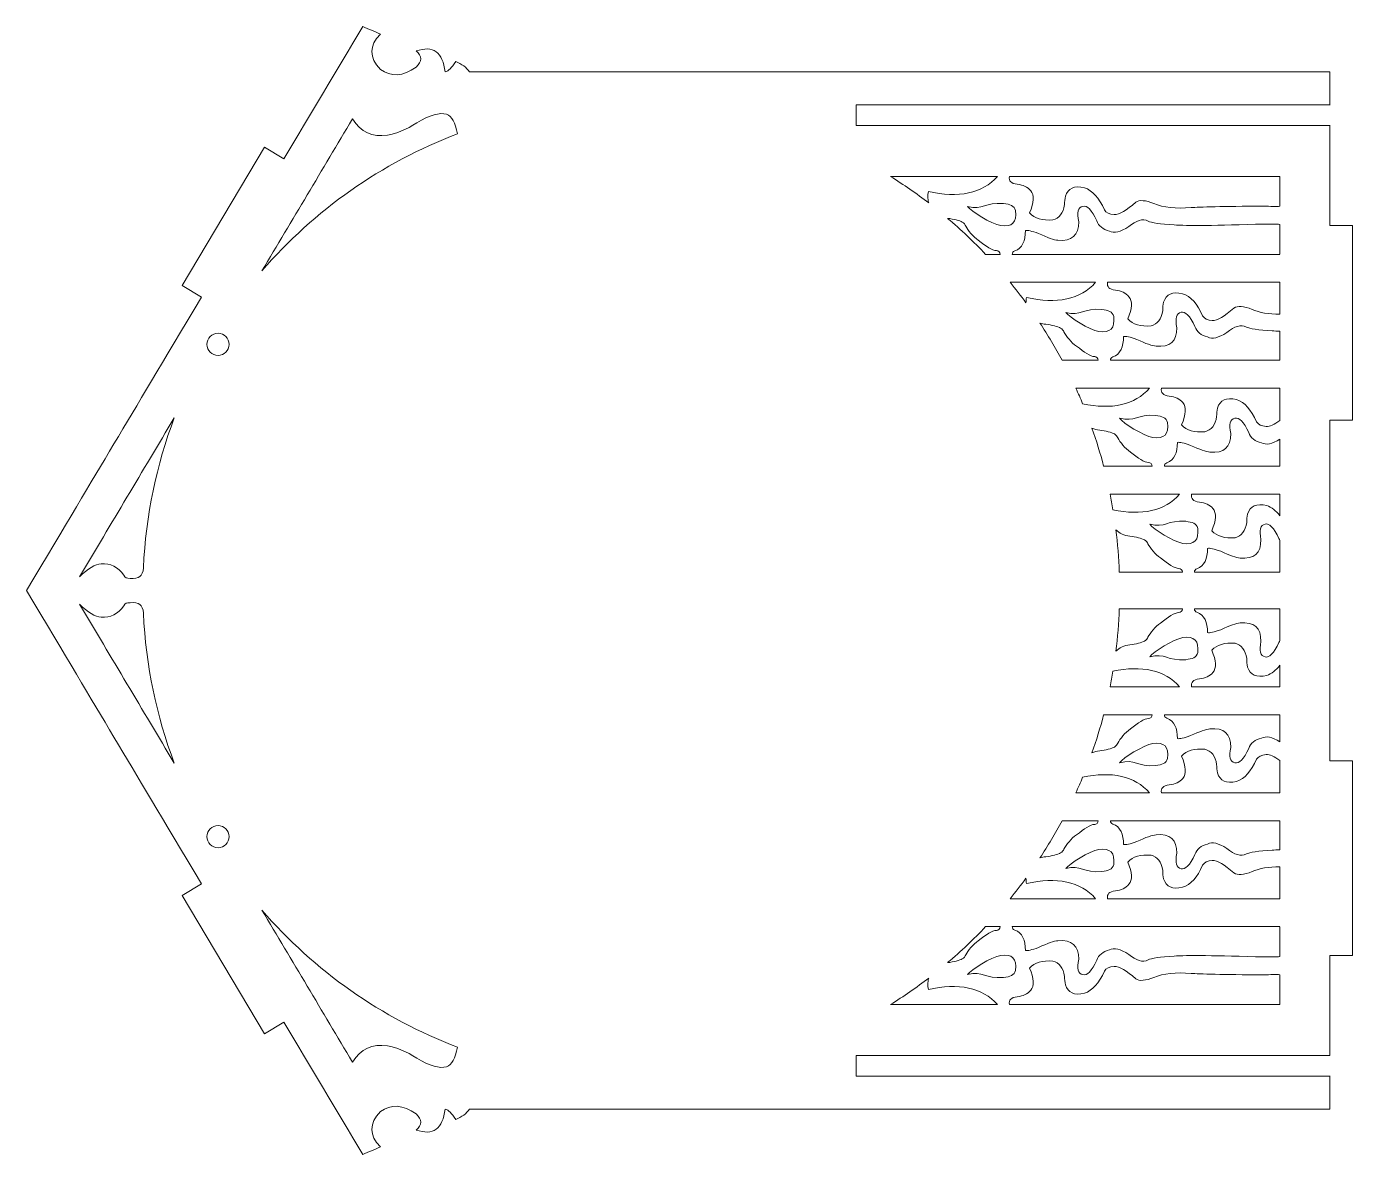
# Model space of a CAD drawing. Header units: inches. Extents: x -28.6 to 20.8, y -14.2 to 28.3.
# Drawn here: x -3.71 to 3.75, y -13.97 to -7.62 of the extents above; entities that cross this region are included whole.
import ezdxf

# ---------------------------------------------------------------- set-up
doc = ezdxf.new("R2010")
doc.units = ezdxf.units.IN
doc.header["$MEASUREMENT"] = 0
doc.layers.add('Layer 1', color=7, linetype='Continuous')

msp = doc.modelspace()

# ---------------------------------------------------------------- linework, layer by layer
at = {"layer": 'Layer 1', "color": 1, "lineweight": 9}
for points in [[(-1.8187, -7.619), (-1.9667, -7.8671), (-2.1147, -8.1152), (-2.2627, -8.3633)], [(-1.218, -7.8747), (0.3971, -7.8747), (2.0122, -7.8747), (3.6273, -7.8747)], [(3.6273, -8.0611), (3.6273, -7.9995), (3.6273, -7.9364), (3.6273, -7.8747)], [(-1.2853, -8.2225), (-1.298, -8.1604), (-1.3184, -8.1238), (-1.3465, -8.1125)], [(-1.877, -8.1394), (-2.0469, -8.4244), (-2.2169, -8.7093), (-2.3869, -8.9942)], [(3.6273, -8.7381), (3.6273, -8.551), (3.6273, -8.3623), (3.6273, -8.1751)], [(-2.3868, -8.9942), (-2.0917, -8.6534), (-1.7142, -8.3859), (-1.2854, -8.2225)], [(1.1527, -8.4625), (1.1527, -8.4625), (1.7552, -8.4625), (1.7552, -8.4625)], [(1.1528, -8.4626), (1.2269, -8.5091), (1.2987, -8.5591), (1.3678, -8.6122)], [(1.7552, -8.4625), (1.6712, -8.5593), (1.5342, -8.586), (1.3659, -8.5472)], [(1.8222, -8.4625), (1.8222, -8.4625), (3.345, -8.4625), (3.345, -8.4625)], [(3.3455, -8.6309), (3.3455, -8.575), (3.3455, -8.5184), (3.3455, -8.4625)], [(1.3677, -8.6118), (1.3624, -8.5923), (1.3615, -8.5705), (1.3659, -8.5472)], [(1.4746, -8.6987), (1.5495, -8.7625), (1.6209, -8.8301), (1.6885, -8.9014)], [(3.3455, -8.9009), (3.3455, -8.8443), (3.3455, -8.7904), (3.3455, -8.7328)], [(3.7543, -8.7381), (3.7146, -8.7381), (3.667, -8.7381), (3.6273, -8.7381)], [(3.7543, -9.835), (3.7543, -9.4694), (3.7543, -9.1038), (3.7543, -8.7381)], [(1.7704, -8.9014), (1.7704, -8.9014), (1.6884, -8.9014), (1.6884, -8.9014)], [(3.3455, -8.9014), (3.3455, -8.9014), (1.8388, -8.9014), (1.8388, -8.9014)], [(1.8268, -9.0587), (1.8574, -9.0964), (1.8871, -9.1349), (1.9158, -9.1742)], [(1.8268, -9.0587), (1.8268, -9.0587), (2.3079, -9.0587), (2.3079, -9.0587)], [(2.3079, -9.0587), (2.2239, -9.1555), (2.0869, -9.1823), (1.9187, -9.1435)], [(2.3749, -9.0587), (2.3749, -9.0587), (3.3455, -9.0587), (3.3455, -9.0587)], [(3.3455, -9.2373), (3.3455, -9.1775), (3.3455, -9.1185), (3.3455, -9.0587)], [(-2.7272, -9.1419), (-3.178, -9.8977), (-3.2615, -10.0376), (-3.7124, -10.7934)], [(1.9158, -9.1744), (1.9157, -9.1645), (1.9166, -9.1541), (1.9187, -9.1435)], [(1.9943, -9.2877), (2.0389, -9.3556), (2.0805, -9.4257), (2.119, -9.4976)], [(3.3455, -9.3339), (3.3282, -9.3333), (3.3139, -9.3326), (3.3026, -9.3317)], [(3.3455, -9.4977), (3.3455, -9.4431), (3.3455, -9.3885), (3.3455, -9.3339)], [(2.3231, -9.4976), (2.3231, -9.4976), (2.119, -9.4976), (2.119, -9.4976)], [(3.3455, -9.4977), (3.3455, -9.4977), (2.3915, -9.4976), (2.3915, -9.4976)], [(2.1969, -9.655), (2.21, -9.6838), (2.2228, -9.7132), (2.2349, -9.7426)], [(2.1969, -9.655), (2.1969, -9.655), (2.6114, -9.655), (2.6114, -9.655)], [(2.6114, -9.655), (2.5295, -9.7493), (2.3973, -9.7771), (2.2348, -9.7426)], [(2.6784, -9.655), (2.6784, -9.655), (3.3455, -9.655), (3.3455, -9.655)], [(3.3455, -9.8364), (3.3455, -9.7758), (3.3455, -9.7154), (3.3455, -9.655)], [(-2.8801, -9.8211), (-3.0608, -10.124), (-3.2333, -10.4132), (-3.414, -10.7161)], [(-3.0542, -10.6653), (-3.0406, -10.3694), (-2.9803, -10.0858), (-2.8803, -9.8215)], [(2.2875, -9.8799), (2.3122, -9.9499), (2.3341, -10.0213), (2.3531, -10.0939)], [(3.3455, -10.0939), (3.3455, -10.0428), (3.3455, -9.9918), (3.3455, -9.9407)], [(2.6266, -10.0939), (2.6266, -10.0939), (2.3531, -10.0939), (2.3531, -10.0939)], [(3.3455, -10.0939), (3.3455, -10.0939), (2.695, -10.0939), (2.695, -10.0939)], [(2.3895, -10.2513), (2.3953, -10.2803), (2.4006, -10.3095), (2.4055, -10.3389)], [(2.3895, -10.2513), (2.3895, -10.2513), (2.781, -10.2513), (2.781, -10.2513)], [(2.7811, -10.2513), (2.6994, -10.3454), (2.5675, -10.3733), (2.4056, -10.339)], [(2.8482, -10.2513), (2.8482, -10.2513), (3.3455, -10.2513), (3.3455, -10.2513)], [(3.3455, -10.3728), (3.3455, -10.3328), (3.3455, -10.2912), (3.3455, -10.2513)], [(2.4218, -10.4513), (2.4316, -10.5297), (2.438, -10.6098), (2.441, -10.6901)], [(3.3455, -10.6901), (3.3455, -10.6315), (3.3455, -10.5715), (3.3455, -10.5128)], [(2.7963, -10.6901), (2.7963, -10.6901), (2.441, -10.6901), (2.441, -10.6901)], [(3.3455, -10.6901), (3.3455, -10.6901), (2.8647, -10.6901), (2.8647, -10.6901)], [(-2.7272, -12.4448), (-3.178, -11.6891), (-3.2615, -11.5492), (-3.7124, -10.7934)], [(-2.8801, -11.7656), (-3.0608, -11.4627), (-3.2333, -11.1736), (-3.414, -10.8706)], [(2.4218, -11.1355), (2.4316, -11.057), (2.438, -10.9769), (2.441, -10.8966)], [(2.7963, -10.8966), (2.7963, -10.8966), (2.441, -10.8966), (2.441, -10.8966)], [(3.3455, -10.8966), (3.3455, -10.8966), (2.8647, -10.8966), (2.8647, -10.8966)], [(3.3455, -10.8966), (3.3455, -10.9553), (3.3455, -11.0152), (3.3455, -11.0739)], [(-3.0542, -10.9214), (-3.0406, -11.2173), (-2.9803, -11.5009), (-2.8803, -11.7652)], [(2.3895, -11.3355), (2.3953, -11.3064), (2.4006, -11.2772), (2.4055, -11.2479)], [(2.7811, -11.3355), (2.6994, -11.2414), (2.5675, -11.2135), (2.4056, -11.2477)], [(3.3455, -11.214), (3.3455, -11.2539), (3.3455, -11.2955), (3.3455, -11.3355)], [(2.3895, -11.3355), (2.3895, -11.3355), (2.781, -11.3355), (2.781, -11.3355)], [(2.8482, -11.3355), (2.8482, -11.3355), (3.3455, -11.3355), (3.3455, -11.3355)], [(2.2875, -11.7069), (2.3122, -11.6368), (2.3341, -11.5654), (2.3531, -11.4929)], [(2.6266, -11.4929), (2.6266, -11.4929), (2.3531, -11.4929), (2.3531, -11.4929)], [(3.3455, -11.4929), (3.3455, -11.4929), (2.695, -11.4929), (2.695, -11.4929)], [(3.3455, -11.4929), (3.3455, -11.5439), (3.3455, -11.5949), (3.3455, -11.646)], [(3.3455, -11.7503), (3.3455, -11.811), (3.3455, -11.8713), (3.3455, -11.9317)], [(3.7543, -11.7518), (3.7543, -12.1174), (3.7543, -12.483), (3.7543, -12.8486)], [(2.1969, -11.9317), (2.21, -11.9029), (2.2228, -11.8735), (2.2349, -11.8442)], [(2.6114, -11.9317), (2.5295, -11.8374), (2.3973, -11.8096), (2.2348, -11.8442)], [(2.1969, -11.9317), (2.1969, -11.9317), (2.6114, -11.9317), (2.6114, -11.9317)], [(2.6784, -11.9317), (2.6784, -11.9317), (3.3455, -11.9317), (3.3455, -11.9317)], [(1.9943, -12.299), (2.0389, -12.2311), (2.0805, -12.161), (2.119, -12.0891)], [(2.3231, -12.0891), (2.3231, -12.0891), (2.119, -12.0891), (2.119, -12.0891)], [(3.3455, -12.0891), (3.3455, -12.0891), (2.3915, -12.0891), (2.3915, -12.0891)], [(3.3455, -12.0891), (3.3455, -12.1436), (3.3455, -12.1982), (3.3455, -12.2529)], [(3.3455, -12.2529), (3.3282, -12.2534), (3.3139, -12.2541), (3.3026, -12.2551)], [(3.3455, -12.3494), (3.3455, -12.4093), (3.3455, -12.4682), (3.3455, -12.528)], [(1.8268, -12.528), (1.8574, -12.4903), (1.8871, -12.4518), (1.9158, -12.4125)], [(1.9158, -12.4123), (1.9157, -12.4223), (1.9166, -12.4326), (1.9187, -12.4432)], [(2.3079, -12.528), (2.2239, -12.4312), (2.0869, -12.4045), (1.9187, -12.4432)], [(1.8268, -12.528), (1.8268, -12.528), (2.3079, -12.528), (2.3079, -12.528)], [(2.3749, -12.528), (2.3749, -12.528), (3.3455, -12.528), (3.3455, -12.528)], [(-1.877, -13.4473), (-2.0469, -13.1624), (-2.2169, -12.8774), (-2.3869, -12.5925)], [(-2.3868, -12.5925), (-2.0917, -12.9333), (-1.7142, -13.2009), (-1.2854, -13.3642)], [(1.4746, -12.888), (1.5495, -12.8243), (1.6209, -12.7566), (1.6885, -12.6853)], [(1.7704, -12.6854), (1.7704, -12.6854), (1.6884, -12.6854), (1.6884, -12.6854)], [(3.3455, -12.6853), (3.3455, -12.6853), (1.8388, -12.6854), (1.8388, -12.6854)], [(3.3455, -12.6859), (3.3455, -12.7425), (3.3455, -12.7963), (3.3455, -12.854)], [(3.6273, -12.8486), (3.6273, -13.0358), (3.6273, -13.2244), (3.6273, -13.4116)], [(3.7543, -12.8486), (3.7146, -12.8486), (3.667, -12.8486), (3.6273, -12.8486)], [(1.1528, -13.1242), (1.2269, -13.0776), (1.2987, -13.0277), (1.3678, -12.9745)], [(1.3677, -12.9749), (1.3624, -12.9944), (1.3615, -13.0163), (1.3659, -13.0395)], [(3.3455, -12.9558), (3.3455, -13.0118), (3.3455, -13.0684), (3.3455, -13.1243)], [(1.7552, -13.1242), (1.6712, -13.0275), (1.5342, -13.0007), (1.3659, -13.0395)], [(1.1527, -13.1242), (1.1527, -13.1242), (1.7552, -13.1242), (1.7552, -13.1242)], [(1.8222, -13.1242), (1.8222, -13.1242), (3.345, -13.1242), (3.345, -13.1242)], [(-1.8187, -13.9678), (-1.9667, -13.7197), (-2.1147, -13.4715), (-2.2627, -13.2235)], [(-1.2853, -13.3642), (-1.298, -13.4263), (-1.3184, -13.463), (-1.3465, -13.4742)], [(3.6273, -13.5256), (3.6273, -13.5872), (3.6273, -13.6504), (3.6273, -13.712)], [(-1.218, -13.712), (0.3971, -13.712), (2.0122, -13.712), (3.6273, -13.712)]]:
    msp.add_open_spline(points, degree=3, dxfattribs=at)
for points, knots in [([(-1.5186, -7.7564), (-1.4834, -7.7853), (-1.4834, -7.8156), (-1.5186, -7.8473), (-1.5186, -7.8473), (-1.5931, -7.9001), (-1.6602, -7.9043), (-1.7198, -7.8599), (-1.7198, -7.8599), (-1.7841, -7.793), (-1.784, -7.7268), (-1.7195, -7.6613), (-1.7195, -7.6613), (-1.7526, -7.6472), (-1.7857, -7.6331), (-1.8187, -7.619)], [0, 0, 0, 0, 0.25, 0.25, 0.25, 0.25, 0.5, 0.5, 0.5, 0.5, 0.75, 0.75, 0.75, 0.75, 1, 1, 1, 1]), ([(-1.218, -7.8747), (-1.2354, -7.8491), (-1.2613, -7.8297), (-1.2956, -7.8167), (-1.2956, -7.8167), (-1.3166, -7.8504), (-1.3363, -7.8698), (-1.3547, -7.8747), (-1.3547, -7.8747), (-1.3686, -7.7629), (-1.4232, -7.7235), (-1.5186, -7.7564)], [0, 0, 0, 0, 0.333333, 0.333333, 0.333333, 0.333333, 0.666667, 0.666667, 0.666667, 0.666667, 1, 1, 1, 1]), ([(3.6273, -8.1766), (3.6273, -8.1766), (0.9593, -8.1766), (0.9593, -8.1766), (0.9593, -8.1766), (0.9593, -8.1766), (0.9593, -8.0596), (0.9593, -8.0596), (0.9593, -8.0596), (0.9593, -8.0596), (3.6273, -8.0596), (3.6273, -8.0596)], [0, 0, 0, 0, 0.333333, 0.333333, 0.333333, 0.333333, 0.666667, 0.666667, 0.666667, 0.666667, 1, 1, 1, 1]), ([(-1.877, -8.1394), (-1.8305, -8.2126), (-1.765, -8.2428), (-1.6805, -8.2301), (-1.6805, -8.2301), (-1.6286, -8.2221), (-1.5732, -8.199), (-1.5142, -8.1606), (-1.5142, -8.1606), (-1.4415, -8.1177), (-1.3856, -8.1016), (-1.3465, -8.1125)], [0, 0, 0, 0, 0.333333, 0.333333, 0.333333, 0.333333, 0.666667, 0.666667, 0.666667, 0.666667, 1, 1, 1, 1]), ([(-2.2627, -8.3633), (-2.2627, -8.3633), (-2.3718, -8.2982), (-2.3718, -8.2982), (-2.3718, -8.2982), (-2.3718, -8.2982), (-2.8365, -9.0771), (-2.8365, -9.0771), (-2.8365, -9.0771), (-2.8365, -9.0771), (-2.7274, -9.1422), (-2.7274, -9.1422)], [0, 0, 0, 0, 0.333333, 0.333333, 0.333333, 0.333333, 0.666667, 0.666667, 0.666667, 0.666667, 1, 1, 1, 1]), ([(3.3455, -8.6309), (3.3275, -8.6324), (3.2956, -8.6319), (3.2499, -8.6294), (3.2499, -8.6294), (3.0255, -8.6317), (2.8906, -8.6346), (2.8452, -8.6382), (2.8452, -8.6382), (2.7593, -8.646), (2.6896, -8.6382), (2.6361, -8.6148), (2.6361, -8.6148), (2.5885, -8.5967), (2.5544, -8.5941), (2.534, -8.6071), (2.534, -8.6071), (2.4812, -8.6549), (2.4406, -8.6784), (2.4124, -8.6776), (2.4124, -8.6776), (2.3855, -8.6755), (2.3671, -8.6665), (2.357, -8.6508), (2.357, -8.6508), (2.3282, -8.5834), (2.2909, -8.5419), (2.2452, -8.5264), (2.2452, -8.5264), (2.1875, -8.5131), (2.1518, -8.5289), (2.1382, -8.574), (2.1382, -8.574), (2.1346, -8.5892), (2.133, -8.6051), (2.1333, -8.6216), (2.1333, -8.6216), (2.1255, -8.6696), (2.1035, -8.6981), (2.0672, -8.7072), (2.0672, -8.7072), (2.0085, -8.7124), (1.9647, -8.6994), (1.9359, -8.6683), (1.9359, -8.6683), (1.9615, -8.6092), (1.9638, -8.5676), (1.9428, -8.5434), (1.9428, -8.5434), (1.925, -8.5225), (1.8995, -8.5104), (1.8663, -8.507), (1.8663, -8.507), (1.8307, -8.502), (1.819, -8.4886), (1.8222, -8.4625)], [0, 0, 0, 0, 0.071429, 0.071429, 0.071429, 0.071429, 0.142857, 0.142857, 0.142857, 0.142857, 0.214286, 0.214286, 0.214286, 0.214286, 0.285714, 0.285714, 0.285714, 0.285714, 0.357143, 0.357143, 0.357143, 0.357143, 0.428571, 0.428571, 0.428571, 0.428571, 0.5, 0.5, 0.5, 0.5, 0.571429, 0.571429, 0.571429, 0.571429, 0.642857, 0.642857, 0.642857, 0.642857, 0.714286, 0.714286, 0.714286, 0.714286, 0.785714, 0.785714, 0.785714, 0.785714, 0.857143, 0.857143, 0.857143, 0.857143, 0.928571, 0.928571, 0.928571, 0.928571, 1, 1, 1, 1]), ([(1.8571, -8.6551), (1.8493, -8.6264), (1.8271, -8.6203), (1.7895, -8.6151), (1.7895, -8.6151), (1.6847, -8.6066), (1.6739, -8.6543), (1.5868, -8.6316), (1.5868, -8.6316), (1.6071, -8.6588), (1.7195, -8.7303), (1.7735, -8.7393), (1.7735, -8.7393), (1.8377, -8.7493), (1.8655, -8.7212), (1.8571, -8.6551)], [0, 0, 0, 0, 0.25, 0.25, 0.25, 0.25, 0.5, 0.5, 0.5, 0.5, 0.75, 0.75, 0.75, 0.75, 1, 1, 1, 1]), ([(2.7499, -8.7354), (2.6709, -8.7311), (2.6222, -8.7239), (2.604, -8.714), (2.604, -8.714), (2.573, -8.6985), (2.5369, -8.7097), (2.4941, -8.7451), (2.4941, -8.7451), (2.4474, -8.7751), (2.412, -8.7841), (2.3853, -8.77), (2.3853, -8.77), (2.3492, -8.7616), (2.325, -8.7418), (2.3142, -8.7121), (2.3142, -8.7121), (2.2857, -8.6508), (2.2597, -8.6239), (2.2364, -8.6314), (2.2364, -8.6314), (2.2092, -8.6362), (2.2014, -8.6651), (2.2131, -8.7179), (2.2131, -8.7179), (2.2134, -8.7947), (2.1742, -8.8294), (2.0954, -8.822), (2.0954, -8.822), (2.0746, -8.8204), (2.0383, -8.8077), (1.9864, -8.784), (1.9864, -8.784), (1.9488, -8.7701), (1.9242, -8.7646), (1.9125, -8.7675), (1.9125, -8.7675), (1.9122, -8.8249), (1.8956, -8.8677), (1.8525, -8.8823), (1.8525, -8.8823), (1.843, -8.8856), (1.8386, -8.8918), (1.8388, -8.9014)], [0, 0, 0, 0, 0.090909, 0.090909, 0.090909, 0.090909, 0.181818, 0.181818, 0.181818, 0.181818, 0.272727, 0.272727, 0.272727, 0.272727, 0.363636, 0.363636, 0.363636, 0.363636, 0.454545, 0.454545, 0.454545, 0.454545, 0.545455, 0.545455, 0.545455, 0.545455, 0.636364, 0.636364, 0.636364, 0.636364, 0.727273, 0.727273, 0.727273, 0.727273, 0.818182, 0.818182, 0.818182, 0.818182, 0.909091, 0.909091, 0.909091, 0.909091, 1, 1, 1, 1]), ([(1.7704, -8.9014), (1.7702, -8.8888), (1.7599, -8.8814), (1.75, -8.8804), (1.75, -8.8804), (1.7253, -8.8801), (1.6921, -8.8565), (1.6473, -8.8213), (1.6473, -8.8213), (1.6179, -8.8025), (1.5887, -8.7654), (1.5766, -8.7419), (1.5766, -8.7419), (1.5727, -8.7345), (1.5683, -8.7259), (1.5573, -8.7198), (1.5573, -8.7198), (1.5427, -8.7117), (1.5074, -8.7021), (1.4748, -8.6988)], [0, 0, 0, 0, 0.2, 0.2, 0.2, 0.2, 0.4, 0.4, 0.4, 0.4, 0.6, 0.6, 0.6, 0.6, 0.8, 0.8, 0.8, 0.8, 1, 1, 1, 1]), ([(3.3455, -8.7328), (3.3287, -8.7313), (3.2997, -8.7306), (3.2582, -8.7308), (3.2582, -8.7308), (2.986, -8.7393), (2.8165, -8.7409), (2.7499, -8.7354)], [0, 0, 0, 0, 0.5, 0.5, 0.5, 0.5, 1, 1, 1, 1]), ([(3.3455, -9.2373), (3.2832, -9.2382), (3.231, -9.2295), (3.1889, -9.2111), (3.1889, -9.2111), (3.1412, -9.1929), (3.1072, -9.1904), (3.0867, -9.2033), (3.0867, -9.2033), (3.0339, -9.2511), (2.9934, -9.2746), (2.9651, -9.2738), (2.9651, -9.2738), (2.9382, -9.2717), (2.9198, -9.2628), (2.9097, -9.2471), (2.9097, -9.2471), (2.8809, -9.1797), (2.8436, -9.1382), (2.7979, -9.1226), (2.7979, -9.1226), (2.7402, -9.1093), (2.7045, -9.1252), (2.6909, -9.1703), (2.6909, -9.1703), (2.6873, -9.1855), (2.6857, -9.2014), (2.686, -9.2179), (2.686, -9.2179), (2.6782, -9.2659), (2.6562, -9.2944), (2.6199, -9.3035), (2.6199, -9.3035), (2.5612, -9.3087), (2.5174, -9.2957), (2.4886, -9.2646), (2.4886, -9.2646), (2.5142, -9.2055), (2.5165, -9.1638), (2.4955, -9.1396), (2.4955, -9.1396), (2.4777, -9.1188), (2.4522, -9.1067), (2.419, -9.1033), (2.419, -9.1033), (2.3835, -9.0983), (2.3717, -9.0849), (2.3749, -9.0587)], [0, 0, 0, 0, 0.083333, 0.083333, 0.083333, 0.083333, 0.166667, 0.166667, 0.166667, 0.166667, 0.25, 0.25, 0.25, 0.25, 0.333333, 0.333333, 0.333333, 0.333333, 0.416667, 0.416667, 0.416667, 0.416667, 0.5, 0.5, 0.5, 0.5, 0.583333, 0.583333, 0.583333, 0.583333, 0.666667, 0.666667, 0.666667, 0.666667, 0.75, 0.75, 0.75, 0.75, 0.833333, 0.833333, 0.833333, 0.833333, 0.916667, 0.916667, 0.916667, 0.916667, 1, 1, 1, 1]), ([(2.4098, -9.2513), (2.402, -9.2226), (2.3798, -9.2166), (2.3422, -9.2114), (2.3422, -9.2114), (2.2375, -9.2029), (2.2266, -9.2505), (2.1395, -9.2279), (2.1395, -9.2279), (2.1598, -9.255), (2.2722, -9.3266), (2.3262, -9.3356), (2.3262, -9.3356), (2.3904, -9.3455), (2.4182, -9.3174), (2.4098, -9.2513)], [0, 0, 0, 0, 0.25, 0.25, 0.25, 0.25, 0.5, 0.5, 0.5, 0.5, 0.75, 0.75, 0.75, 0.75, 1, 1, 1, 1]), ([(3.3026, -9.3317), (3.2236, -9.3273), (3.1749, -9.3201), (3.1568, -9.3103), (3.1568, -9.3103), (3.1258, -9.2948), (3.0897, -9.306), (3.0469, -9.3414), (3.0469, -9.3414), (3.0001, -9.3714), (2.9647, -9.3804), (2.938, -9.3662), (2.938, -9.3662), (2.902, -9.3578), (2.8777, -9.3381), (2.8669, -9.3083), (2.8669, -9.3083), (2.8384, -9.2471), (2.8125, -9.2202), (2.7891, -9.2276), (2.7891, -9.2276), (2.7619, -9.2325), (2.7541, -9.2613), (2.7658, -9.3142), (2.7658, -9.3142), (2.7661, -9.391), (2.7269, -9.4257), (2.6481, -9.4182), (2.6481, -9.4182), (2.6273, -9.4166), (2.591, -9.404), (2.5392, -9.3803), (2.5392, -9.3803), (2.5016, -9.3664), (2.4769, -9.3609), (2.4652, -9.3638), (2.4652, -9.3638), (2.4649, -9.4211), (2.4483, -9.4639), (2.4052, -9.4785), (2.4052, -9.4785), (2.3957, -9.4819), (2.3913, -9.488), (2.3915, -9.4976)], [0, 0, 0, 0, 0.090909, 0.090909, 0.090909, 0.090909, 0.181818, 0.181818, 0.181818, 0.181818, 0.272727, 0.272727, 0.272727, 0.272727, 0.363636, 0.363636, 0.363636, 0.363636, 0.454545, 0.454545, 0.454545, 0.454545, 0.545455, 0.545455, 0.545455, 0.545455, 0.636364, 0.636364, 0.636364, 0.636364, 0.727273, 0.727273, 0.727273, 0.727273, 0.818182, 0.818182, 0.818182, 0.818182, 0.909091, 0.909091, 0.909091, 0.909091, 1, 1, 1, 1]), ([(2.3231, -9.4976), (2.3229, -9.4851), (2.3126, -9.4777), (2.3027, -9.4767), (2.3027, -9.4767), (2.278, -9.4764), (2.2448, -9.4528), (2.2001, -9.4176), (2.2001, -9.4176), (2.1706, -9.3987), (2.1414, -9.3616), (2.1293, -9.3382), (2.1293, -9.3382), (2.1254, -9.3308), (2.121, -9.3221), (2.11, -9.3161), (2.11, -9.3161), (2.0955, -9.308), (2.0601, -9.2983), (2.0275, -9.2951), (2.0275, -9.2951), (2.0157, -9.2939), (2.0047, -9.2915), (1.9944, -9.2878)], [0, 0, 0, 0, 0.166667, 0.166667, 0.166667, 0.166667, 0.333333, 0.333333, 0.333333, 0.333333, 0.5, 0.5, 0.5, 0.5, 0.666667, 0.666667, 0.666667, 0.666667, 0.833333, 0.833333, 0.833333, 0.833333, 1, 1, 1, 1]), ([(-2.6338, -9.3457), (-2.5993, -9.3457), (-2.5713, -9.3737), (-2.5713, -9.4082), (-2.5713, -9.4082), (-2.5713, -9.4427), (-2.5993, -9.4707), (-2.6338, -9.4707), (-2.6338, -9.4707), (-2.6683, -9.4707), (-2.6963, -9.4427), (-2.6963, -9.4082), (-2.6963, -9.4082), (-2.6963, -9.3737), (-2.6683, -9.3457), (-2.6338, -9.3457)], [0, 0, 0, 0, 0.25, 0.25, 0.25, 0.25, 0.5, 0.5, 0.5, 0.5, 0.75, 0.75, 0.75, 0.75, 1, 1, 1, 1]), ([(3.3455, -9.8364), (3.3139, -9.8594), (3.2883, -9.8706), (3.2686, -9.8701), (3.2686, -9.8701), (3.2417, -9.868), (3.2233, -9.8591), (3.2132, -9.8433), (3.2132, -9.8433), (3.1844, -9.7759), (3.1471, -9.7344), (3.1014, -9.7189), (3.1014, -9.7189), (3.0437, -9.7056), (3.008, -9.7215), (2.9944, -9.7665), (2.9944, -9.7665), (2.9908, -9.7817), (2.9892, -9.7976), (2.9895, -9.8142), (2.9895, -9.8142), (2.9817, -9.8621), (2.9597, -9.8907), (2.9234, -9.8997), (2.9234, -9.8997), (2.8647, -9.9049), (2.8209, -9.892), (2.7921, -9.8608), (2.7921, -9.8608), (2.8177, -9.8017), (2.82, -9.7601), (2.799, -9.7359), (2.799, -9.7359), (2.7812, -9.7151), (2.7557, -9.703), (2.7225, -9.6996), (2.7225, -9.6996), (2.6869, -9.6945), (2.6752, -9.6812), (2.6784, -9.655)], [0, 0, 0, 0, 0.1, 0.1, 0.1, 0.1, 0.2, 0.2, 0.2, 0.2, 0.3, 0.3, 0.3, 0.3, 0.4, 0.4, 0.4, 0.4, 0.5, 0.5, 0.5, 0.5, 0.6, 0.6, 0.6, 0.6, 0.7, 0.7, 0.7, 0.7, 0.8, 0.8, 0.8, 0.8, 0.9, 0.9, 0.9, 0.9, 1, 1, 1, 1]), ([(2.7133, -9.8476), (2.7055, -9.8189), (2.6833, -9.8128), (2.6457, -9.8076), (2.6457, -9.8076), (2.5409, -9.7991), (2.5301, -9.8468), (2.443, -9.8241), (2.443, -9.8241), (2.4633, -9.8513), (2.5757, -9.9228), (2.6297, -9.9318), (2.6297, -9.9318), (2.6939, -9.9418), (2.7217, -9.9137), (2.7133, -9.8476)], [0, 0, 0, 0, 0.25, 0.25, 0.25, 0.25, 0.5, 0.5, 0.5, 0.5, 0.75, 0.75, 0.75, 0.75, 1, 1, 1, 1]), ([(3.3455, -9.9407), (3.3011, -9.9682), (3.2673, -9.9762), (3.2415, -9.9625), (3.2415, -9.9625), (3.2054, -9.9541), (3.1812, -9.9344), (3.1704, -9.9046), (3.1704, -9.9046), (3.1419, -9.8433), (3.116, -9.8164), (3.0926, -9.8239), (3.0926, -9.8239), (3.0654, -9.8288), (3.0576, -9.8576), (3.0693, -9.9104), (3.0693, -9.9104), (3.0696, -9.9873), (3.0304, -10.0219), (2.9516, -10.0145), (2.9516, -10.0145), (2.9308, -10.0129), (2.8945, -10.0002), (2.8427, -9.9766), (2.8427, -9.9766), (2.805, -9.9626), (2.7804, -9.9571), (2.7687, -9.96), (2.7687, -9.96), (2.7684, -10.0174), (2.7518, -10.0602), (2.7087, -10.0748), (2.7087, -10.0748), (2.6992, -10.0782), (2.6948, -10.0843), (2.695, -10.0939)], [0, 0, 0, 0, 0.111111, 0.111111, 0.111111, 0.111111, 0.222222, 0.222222, 0.222222, 0.222222, 0.333333, 0.333333, 0.333333, 0.333333, 0.444444, 0.444444, 0.444444, 0.444444, 0.555556, 0.555556, 0.555556, 0.555556, 0.666667, 0.666667, 0.666667, 0.666667, 0.777778, 0.777778, 0.777778, 0.777778, 0.888889, 0.888889, 0.888889, 0.888889, 1, 1, 1, 1]), ([(3.7543, -9.835), (3.7146, -9.835), (3.667, -9.835), (3.6273, -9.835), (3.6273, -9.835), (3.6273, -10.1544), (3.6273, -10.4739), (3.6273, -10.7934)], [0, 0, 0, 0, 0.5, 0.5, 0.5, 0.5, 1, 1, 1, 1]), ([(2.6266, -10.0939), (2.6264, -10.0813), (2.6161, -10.0739), (2.6062, -10.0729), (2.6062, -10.0729), (2.5815, -10.0726), (2.5483, -10.049), (2.5035, -10.0138), (2.5035, -10.0138), (2.4741, -9.995), (2.4449, -9.9579), (2.4328, -9.9345), (2.4328, -9.9345), (2.4289, -9.9271), (2.4245, -9.9184), (2.4135, -9.9123), (2.4135, -9.9123), (2.3989, -9.9043), (2.3636, -9.8946), (2.331, -9.8913), (2.331, -9.8913), (2.3152, -9.8898), (2.3006, -9.8858), (2.2875, -9.8798)], [0, 0, 0, 0, 0.166667, 0.166667, 0.166667, 0.166667, 0.333333, 0.333333, 0.333333, 0.333333, 0.5, 0.5, 0.5, 0.5, 0.666667, 0.666667, 0.666667, 0.666667, 0.833333, 0.833333, 0.833333, 0.833333, 1, 1, 1, 1]), ([(3.3456, -10.3729), (3.3239, -10.3439), (3.2991, -10.3247), (3.2711, -10.3151), (3.2711, -10.3151), (3.2133, -10.3018), (3.1777, -10.3177), (3.1641, -10.3628), (3.1641, -10.3628), (3.1605, -10.378), (3.1589, -10.3939), (3.1592, -10.4104), (3.1592, -10.4104), (3.1514, -10.4584), (3.1294, -10.4869), (3.0931, -10.496), (3.0931, -10.496), (3.0344, -10.5012), (2.9906, -10.4882), (2.9618, -10.4571), (2.9618, -10.4571), (2.9874, -10.398), (2.9897, -10.3563), (2.9687, -10.3321), (2.9687, -10.3321), (2.9509, -10.3113), (2.9254, -10.2992), (2.8921, -10.2958), (2.8921, -10.2958), (2.8566, -10.2908), (2.8449, -10.2774), (2.8481, -10.2513)], [0, 0, 0, 0, 0.125, 0.125, 0.125, 0.125, 0.25, 0.25, 0.25, 0.25, 0.375, 0.375, 0.375, 0.375, 0.5, 0.5, 0.5, 0.5, 0.625, 0.625, 0.625, 0.625, 0.75, 0.75, 0.75, 0.75, 0.875, 0.875, 0.875, 0.875, 1, 1, 1, 1]), ([(2.7963, -10.6901), (2.7961, -10.6776), (2.7858, -10.6702), (2.7759, -10.6692), (2.7759, -10.6692), (2.7512, -10.6689), (2.718, -10.6453), (2.6732, -10.6101), (2.6732, -10.6101), (2.6437, -10.5912), (2.6146, -10.5541), (2.6025, -10.5307), (2.6025, -10.5307), (2.5986, -10.5233), (2.5942, -10.5147), (2.5832, -10.5086), (2.5832, -10.5086), (2.5686, -10.5005), (2.5333, -10.4908), (2.5007, -10.4876), (2.5007, -10.4876), (2.4685, -10.4844), (2.4414, -10.4713), (2.4219, -10.4511)], [0, 0, 0, 0, 0.166667, 0.166667, 0.166667, 0.166667, 0.333333, 0.333333, 0.333333, 0.333333, 0.5, 0.5, 0.5, 0.5, 0.666667, 0.666667, 0.666667, 0.666667, 0.833333, 0.833333, 0.833333, 0.833333, 1, 1, 1, 1]), ([(2.8829, -10.4438), (2.8752, -10.4151), (2.853, -10.4091), (2.8154, -10.4039), (2.8154, -10.4039), (2.7106, -10.3954), (2.6997, -10.4431), (2.6127, -10.4204), (2.6127, -10.4204), (2.633, -10.4476), (2.7454, -10.5191), (2.7993, -10.5281), (2.7993, -10.5281), (2.8635, -10.538), (2.8914, -10.5099), (2.8829, -10.4438)], [0, 0, 0, 0, 0.25, 0.25, 0.25, 0.25, 0.5, 0.5, 0.5, 0.5, 0.75, 0.75, 0.75, 0.75, 1, 1, 1, 1]), ([(3.3455, -10.5128), (3.3434, -10.509), (3.3416, -10.505), (3.3401, -10.5009), (3.3401, -10.5009), (3.3116, -10.4396), (3.2856, -10.4127), (3.2623, -10.4201), (3.2623, -10.4201), (3.2351, -10.425), (3.2273, -10.4539), (3.239, -10.5067), (3.239, -10.5067), (3.2393, -10.5835), (3.2, -10.6182), (3.1213, -10.6107), (3.1213, -10.6107), (3.1005, -10.6091), (3.0642, -10.5965), (3.0123, -10.5728), (3.0123, -10.5728), (2.9747, -10.5589), (2.9501, -10.5534), (2.9384, -10.5563), (2.9384, -10.5563), (2.9381, -10.6137), (2.9215, -10.6564), (2.8784, -10.671), (2.8784, -10.671), (2.8689, -10.6744), (2.8645, -10.6806), (2.8647, -10.6901)], [0, 0, 0, 0, 0.125, 0.125, 0.125, 0.125, 0.25, 0.25, 0.25, 0.25, 0.375, 0.375, 0.375, 0.375, 0.5, 0.5, 0.5, 0.5, 0.625, 0.625, 0.625, 0.625, 0.75, 0.75, 0.75, 0.75, 0.875, 0.875, 0.875, 0.875, 1, 1, 1, 1]), ([(-3.414, -10.7161), (-3.3674, -10.6699), (-3.3265, -10.6458), (-3.2912, -10.6437), (-3.2912, -10.6437), (-3.24, -10.6395), (-3.1979, -10.6606), (-3.165, -10.7069), (-3.165, -10.7069), (-3.1581, -10.7203), (-3.1463, -10.7263), (-3.1296, -10.7249), (-3.1296, -10.7249), (-3.1047, -10.7268), (-3.0863, -10.7236), (-3.0744, -10.7152), (-3.0744, -10.7152), (-3.0624, -10.7072), (-3.0556, -10.6905), (-3.0541, -10.6651)], [0, 0, 0, 0, 0.2, 0.2, 0.2, 0.2, 0.4, 0.4, 0.4, 0.4, 0.6, 0.6, 0.6, 0.6, 0.8, 0.8, 0.8, 0.8, 1, 1, 1, 1]), ([(3.7543, -11.7518), (3.7146, -11.7518), (3.667, -11.7518), (3.6273, -11.7518), (3.6273, -11.7518), (3.6273, -11.4323), (3.6273, -11.1128), (3.6273, -10.7934)], [0, 0, 0, 0, 0.5, 0.5, 0.5, 0.5, 1, 1, 1, 1]), ([(-3.414, -10.8706), (-3.3674, -10.9168), (-3.3265, -10.9409), (-3.2912, -10.943), (-3.2912, -10.943), (-3.24, -10.9472), (-3.1979, -10.9261), (-3.165, -10.8798), (-3.165, -10.8798), (-3.1581, -10.8664), (-3.1463, -10.8604), (-3.1296, -10.8619), (-3.1296, -10.8619), (-3.1047, -10.8599), (-3.0863, -10.8632), (-3.0744, -10.8716), (-3.0744, -10.8716), (-3.0624, -10.8795), (-3.0556, -10.8962), (-3.0541, -10.9216)], [0, 0, 0, 0, 0.2, 0.2, 0.2, 0.2, 0.4, 0.4, 0.4, 0.4, 0.6, 0.6, 0.6, 0.6, 0.8, 0.8, 0.8, 0.8, 1, 1, 1, 1]), ([(2.7963, -10.8966), (2.7961, -10.9092), (2.7858, -10.9166), (2.7759, -10.9175), (2.7759, -10.9175), (2.7512, -10.9179), (2.718, -10.9414), (2.6732, -10.9766), (2.6732, -10.9766), (2.6437, -10.9955), (2.6146, -11.0326), (2.6025, -11.056), (2.6025, -11.056), (2.5986, -11.0634), (2.5942, -11.0721), (2.5832, -11.0782), (2.5832, -11.0782), (2.5686, -11.0862), (2.5333, -11.0959), (2.5007, -11.0991), (2.5007, -11.0991), (2.4685, -11.1023), (2.4414, -11.1155), (2.4219, -11.1357)], [0, 0, 0, 0, 0.166667, 0.166667, 0.166667, 0.166667, 0.333333, 0.333333, 0.333333, 0.333333, 0.5, 0.5, 0.5, 0.5, 0.666667, 0.666667, 0.666667, 0.666667, 0.833333, 0.833333, 0.833333, 0.833333, 1, 1, 1, 1]), ([(3.3455, -11.0739), (3.3434, -11.0777), (3.3416, -11.0817), (3.3401, -11.0859), (3.3401, -11.0859), (3.3116, -11.1471), (3.2856, -11.174), (3.2623, -11.1666), (3.2623, -11.1666), (3.2351, -11.1617), (3.2273, -11.1329), (3.239, -11.08), (3.239, -11.08), (3.2393, -11.0032), (3.2, -10.9685), (3.1213, -10.976), (3.1213, -10.976), (3.1005, -10.9776), (3.0642, -10.9903), (3.0123, -11.0139), (3.0123, -11.0139), (2.9747, -11.0279), (2.9501, -11.0334), (2.9384, -11.0304), (2.9384, -11.0304), (2.9381, -10.9731), (2.9215, -10.9303), (2.8784, -10.9157), (2.8784, -10.9157), (2.8689, -10.9123), (2.8645, -10.9062), (2.8647, -10.8966)], [0, 0, 0, 0, 0.125, 0.125, 0.125, 0.125, 0.25, 0.25, 0.25, 0.25, 0.375, 0.375, 0.375, 0.375, 0.5, 0.5, 0.5, 0.5, 0.625, 0.625, 0.625, 0.625, 0.75, 0.75, 0.75, 0.75, 0.875, 0.875, 0.875, 0.875, 1, 1, 1, 1]), ([(2.8829, -11.1429), (2.8752, -11.1716), (2.853, -11.1776), (2.8154, -11.1828), (2.8154, -11.1828), (2.7106, -11.1914), (2.6997, -11.1437), (2.6127, -11.1663), (2.6127, -11.1663), (2.633, -11.1392), (2.7454, -11.0677), (2.7993, -11.0586), (2.7993, -11.0586), (2.8635, -11.0487), (2.8914, -11.0768), (2.8829, -11.1429)], [0, 0, 0, 0, 0.25, 0.25, 0.25, 0.25, 0.5, 0.5, 0.5, 0.5, 0.75, 0.75, 0.75, 0.75, 1, 1, 1, 1]), ([(3.3456, -11.2138), (3.3239, -11.2428), (3.2991, -11.2621), (3.2711, -11.2716), (3.2711, -11.2716), (3.2133, -11.2849), (3.1777, -11.269), (3.1641, -11.224), (3.1641, -11.224), (3.1605, -11.2087), (3.1589, -11.1928), (3.1592, -11.1763), (3.1592, -11.1763), (3.1514, -11.1283), (3.1294, -11.0998), (3.0931, -11.0907), (3.0931, -11.0907), (3.0344, -11.0856), (2.9906, -11.0985), (2.9618, -11.1296), (2.9618, -11.1296), (2.9874, -11.1887), (2.9897, -11.2304), (2.9687, -11.2546), (2.9687, -11.2546), (2.9509, -11.2754), (2.9254, -11.2875), (2.8921, -11.2909), (2.8921, -11.2909), (2.8566, -11.296), (2.8449, -11.3093), (2.8481, -11.3355)], [0, 0, 0, 0, 0.125, 0.125, 0.125, 0.125, 0.25, 0.25, 0.25, 0.25, 0.375, 0.375, 0.375, 0.375, 0.5, 0.5, 0.5, 0.5, 0.625, 0.625, 0.625, 0.625, 0.75, 0.75, 0.75, 0.75, 0.875, 0.875, 0.875, 0.875, 1, 1, 1, 1]), ([(2.6266, -11.4929), (2.6264, -11.5054), (2.6161, -11.5128), (2.6062, -11.5138), (2.6062, -11.5138), (2.5815, -11.5141), (2.5483, -11.5377), (2.5035, -11.5729), (2.5035, -11.5729), (2.4741, -11.5918), (2.4449, -11.6289), (2.4328, -11.6523), (2.4328, -11.6523), (2.4289, -11.6597), (2.4245, -11.6683), (2.4135, -11.6744), (2.4135, -11.6744), (2.3989, -11.6825), (2.3636, -11.6922), (2.331, -11.6954), (2.331, -11.6954), (2.3152, -11.6969), (2.3006, -11.7009), (2.2875, -11.7069)], [0, 0, 0, 0, 0.166667, 0.166667, 0.166667, 0.166667, 0.333333, 0.333333, 0.333333, 0.333333, 0.5, 0.5, 0.5, 0.5, 0.666667, 0.666667, 0.666667, 0.666667, 0.833333, 0.833333, 0.833333, 0.833333, 1, 1, 1, 1]), ([(3.3455, -11.646), (3.3011, -11.6185), (3.2673, -11.6106), (3.2415, -11.6242), (3.2415, -11.6242), (3.2054, -11.6326), (3.1812, -11.6524), (3.1704, -11.6821), (3.1704, -11.6821), (3.1419, -11.7434), (3.116, -11.7703), (3.0926, -11.7628), (3.0926, -11.7628), (3.0654, -11.758), (3.0576, -11.7291), (3.0693, -11.6763), (3.0693, -11.6763), (3.0696, -11.5995), (3.0304, -11.5648), (2.9516, -11.5722), (2.9516, -11.5722), (2.9308, -11.5739), (2.8945, -11.5865), (2.8427, -11.6102), (2.8427, -11.6102), (2.805, -11.6241), (2.7804, -11.6296), (2.7687, -11.6267), (2.7687, -11.6267), (2.7684, -11.5693), (2.7518, -11.5266), (2.7087, -11.512), (2.7087, -11.512), (2.6992, -11.5086), (2.6948, -11.5024), (2.695, -11.4929)], [0, 0, 0, 0, 0.111111, 0.111111, 0.111111, 0.111111, 0.222222, 0.222222, 0.222222, 0.222222, 0.333333, 0.333333, 0.333333, 0.333333, 0.444444, 0.444444, 0.444444, 0.444444, 0.555556, 0.555556, 0.555556, 0.555556, 0.666667, 0.666667, 0.666667, 0.666667, 0.777778, 0.777778, 0.777778, 0.777778, 0.888889, 0.888889, 0.888889, 0.888889, 1, 1, 1, 1]), ([(2.7133, -11.7392), (2.7055, -11.7678), (2.6833, -11.7739), (2.6457, -11.7791), (2.6457, -11.7791), (2.5409, -11.7876), (2.5301, -11.7399), (2.443, -11.7626), (2.443, -11.7626), (2.4633, -11.7354), (2.5757, -11.6639), (2.6297, -11.6549), (2.6297, -11.6549), (2.6939, -11.645), (2.7217, -11.6731), (2.7133, -11.7392)], [0, 0, 0, 0, 0.25, 0.25, 0.25, 0.25, 0.5, 0.5, 0.5, 0.5, 0.75, 0.75, 0.75, 0.75, 1, 1, 1, 1]), ([(3.3455, -11.7504), (3.3139, -11.7273), (3.2883, -11.7161), (3.2686, -11.7167), (3.2686, -11.7167), (3.2417, -11.7188), (3.2233, -11.7277), (3.2132, -11.7434), (3.2132, -11.7434), (3.1844, -11.8108), (3.1471, -11.8523), (3.1014, -11.8679), (3.1014, -11.8679), (3.0437, -11.8812), (3.008, -11.8653), (2.9944, -11.8202), (2.9944, -11.8202), (2.9908, -11.805), (2.9892, -11.7891), (2.9895, -11.7726), (2.9895, -11.7726), (2.9817, -11.7246), (2.9597, -11.6961), (2.9234, -11.687), (2.9234, -11.687), (2.8647, -11.6818), (2.8209, -11.6948), (2.7921, -11.7259), (2.7921, -11.7259), (2.8177, -11.785), (2.82, -11.8266), (2.799, -11.8509), (2.799, -11.8509), (2.7812, -11.8717), (2.7557, -11.8838), (2.7225, -11.8872), (2.7225, -11.8872), (2.6869, -11.8922), (2.6752, -11.9056), (2.6784, -11.9317)], [0, 0, 0, 0, 0.1, 0.1, 0.1, 0.1, 0.2, 0.2, 0.2, 0.2, 0.3, 0.3, 0.3, 0.3, 0.4, 0.4, 0.4, 0.4, 0.5, 0.5, 0.5, 0.5, 0.6, 0.6, 0.6, 0.6, 0.7, 0.7, 0.7, 0.7, 0.8, 0.8, 0.8, 0.8, 0.9, 0.9, 0.9, 0.9, 1, 1, 1, 1]), ([(2.3231, -12.0891), (2.3229, -12.1017), (2.3126, -12.1091), (2.3027, -12.1101), (2.3027, -12.1101), (2.278, -12.1104), (2.2448, -12.134), (2.2001, -12.1691), (2.2001, -12.1691), (2.1706, -12.188), (2.1414, -12.2251), (2.1293, -12.2485), (2.1293, -12.2485), (2.1254, -12.2559), (2.121, -12.2646), (2.11, -12.2707), (2.11, -12.2707), (2.0955, -12.2787), (2.0601, -12.2884), (2.0275, -12.2916), (2.0275, -12.2916), (2.0157, -12.2928), (2.0047, -12.2953), (1.9944, -12.299)], [0, 0, 0, 0, 0.166667, 0.166667, 0.166667, 0.166667, 0.333333, 0.333333, 0.333333, 0.333333, 0.5, 0.5, 0.5, 0.5, 0.666667, 0.666667, 0.666667, 0.666667, 0.833333, 0.833333, 0.833333, 0.833333, 1, 1, 1, 1]), ([(3.3026, -12.2551), (3.2236, -12.2594), (3.1749, -12.2666), (3.1568, -12.2764), (3.1568, -12.2764), (3.1258, -12.292), (3.0897, -12.2807), (3.0469, -12.2453), (3.0469, -12.2453), (3.0001, -12.2154), (2.9647, -12.2063), (2.938, -12.2205), (2.938, -12.2205), (2.902, -12.2289), (2.8777, -12.2486), (2.8669, -12.2784), (2.8669, -12.2784), (2.8384, -12.3396), (2.8125, -12.3666), (2.7891, -12.3591), (2.7891, -12.3591), (2.7619, -12.3542), (2.7541, -12.3254), (2.7658, -12.2726), (2.7658, -12.2726), (2.7661, -12.1957), (2.7269, -12.161), (2.6481, -12.1685), (2.6481, -12.1685), (2.6273, -12.1701), (2.591, -12.1828), (2.5392, -12.2064), (2.5392, -12.2064), (2.5016, -12.2204), (2.4769, -12.2259), (2.4652, -12.223), (2.4652, -12.223), (2.4649, -12.1656), (2.4483, -12.1228), (2.4052, -12.1082), (2.4052, -12.1082), (2.3957, -12.1048), (2.3913, -12.0987), (2.3915, -12.0891)], [0, 0, 0, 0, 0.090909, 0.090909, 0.090909, 0.090909, 0.181818, 0.181818, 0.181818, 0.181818, 0.272727, 0.272727, 0.272727, 0.272727, 0.363636, 0.363636, 0.363636, 0.363636, 0.454545, 0.454545, 0.454545, 0.454545, 0.545455, 0.545455, 0.545455, 0.545455, 0.636364, 0.636364, 0.636364, 0.636364, 0.727273, 0.727273, 0.727273, 0.727273, 0.818182, 0.818182, 0.818182, 0.818182, 0.909091, 0.909091, 0.909091, 0.909091, 1, 1, 1, 1]), ([(-2.6338, -12.241), (-2.5993, -12.241), (-2.5713, -12.213), (-2.5713, -12.1785), (-2.5713, -12.1785), (-2.5713, -12.144), (-2.5993, -12.116), (-2.6338, -12.116), (-2.6338, -12.116), (-2.6683, -12.116), (-2.6963, -12.144), (-2.6963, -12.1785), (-2.6963, -12.1785), (-2.6963, -12.213), (-2.6683, -12.241), (-2.6338, -12.241)], [0, 0, 0, 0, 0.25, 0.25, 0.25, 0.25, 0.5, 0.5, 0.5, 0.5, 0.75, 0.75, 0.75, 0.75, 1, 1, 1, 1]), ([(2.4098, -12.3354), (2.402, -12.3641), (2.3798, -12.3702), (2.3422, -12.3754), (2.3422, -12.3754), (2.2375, -12.3839), (2.2266, -12.3362), (2.1395, -12.3588), (2.1395, -12.3588), (2.1598, -12.3317), (2.2722, -12.2602), (2.3262, -12.2512), (2.3262, -12.2512), (2.3904, -12.2412), (2.4182, -12.2693), (2.4098, -12.3354)], [0, 0, 0, 0, 0.25, 0.25, 0.25, 0.25, 0.5, 0.5, 0.5, 0.5, 0.75, 0.75, 0.75, 0.75, 1, 1, 1, 1]), ([(3.3455, -12.3494), (3.2832, -12.3485), (3.231, -12.3573), (3.1889, -12.3756), (3.1889, -12.3756), (3.1412, -12.3938), (3.1072, -12.3964), (3.0867, -12.3834), (3.0867, -12.3834), (3.0339, -12.3356), (2.9934, -12.3121), (2.9651, -12.3129), (2.9651, -12.3129), (2.9382, -12.315), (2.9198, -12.3239), (2.9097, -12.3397), (2.9097, -12.3397), (2.8809, -12.4071), (2.8436, -12.4486), (2.7979, -12.4641), (2.7979, -12.4641), (2.7402, -12.4774), (2.7045, -12.4615), (2.6909, -12.4165), (2.6909, -12.4165), (2.6873, -12.4012), (2.6857, -12.3854), (2.686, -12.3688), (2.686, -12.3688), (2.6782, -12.3209), (2.6562, -12.2923), (2.6199, -12.2833), (2.6199, -12.2833), (2.5612, -12.2781), (2.5174, -12.291), (2.4886, -12.3221), (2.4886, -12.3221), (2.5142, -12.3813), (2.5165, -12.4229), (2.4955, -12.4471), (2.4955, -12.4471), (2.4777, -12.4679), (2.4522, -12.48), (2.419, -12.4834), (2.419, -12.4834), (2.3835, -12.4885), (2.3717, -12.5018), (2.3749, -12.528)], [0, 0, 0, 0, 0.083333, 0.083333, 0.083333, 0.083333, 0.166667, 0.166667, 0.166667, 0.166667, 0.25, 0.25, 0.25, 0.25, 0.333333, 0.333333, 0.333333, 0.333333, 0.416667, 0.416667, 0.416667, 0.416667, 0.5, 0.5, 0.5, 0.5, 0.583333, 0.583333, 0.583333, 0.583333, 0.666667, 0.666667, 0.666667, 0.666667, 0.75, 0.75, 0.75, 0.75, 0.833333, 0.833333, 0.833333, 0.833333, 0.916667, 0.916667, 0.916667, 0.916667, 1, 1, 1, 1]), ([(-2.2627, -13.2235), (-2.2627, -13.2235), (-2.3718, -13.2885), (-2.3718, -13.2885), (-2.3718, -13.2885), (-2.3718, -13.2885), (-2.8365, -12.5096), (-2.8365, -12.5096), (-2.8365, -12.5096), (-2.8365, -12.5096), (-2.7274, -12.4445), (-2.7274, -12.4445)], [0, 0, 0, 0, 0.333333, 0.333333, 0.333333, 0.333333, 0.666667, 0.666667, 0.666667, 0.666667, 1, 1, 1, 1]), ([(1.7704, -12.6854), (1.7702, -12.6979), (1.7599, -12.7053), (1.75, -12.7063), (1.75, -12.7063), (1.7253, -12.7066), (1.6921, -12.7302), (1.6473, -12.7654), (1.6473, -12.7654), (1.6179, -12.7843), (1.5887, -12.8214), (1.5766, -12.8448), (1.5766, -12.8448), (1.5727, -12.8522), (1.5683, -12.8608), (1.5573, -12.8669), (1.5573, -12.8669), (1.5427, -12.875), (1.5074, -12.8847), (1.4748, -12.8879)], [0, 0, 0, 0, 0.2, 0.2, 0.2, 0.2, 0.4, 0.4, 0.4, 0.4, 0.6, 0.6, 0.6, 0.6, 0.8, 0.8, 0.8, 0.8, 1, 1, 1, 1]), ([(2.7499, -12.8513), (2.6709, -12.8557), (2.6222, -12.8629), (2.604, -12.8727), (2.604, -12.8727), (2.573, -12.8882), (2.5369, -12.877), (2.4941, -12.8416), (2.4941, -12.8416), (2.4474, -12.8116), (2.412, -12.8026), (2.3853, -12.8167), (2.3853, -12.8167), (2.3492, -12.8252), (2.325, -12.8449), (2.3142, -12.8746), (2.3142, -12.8746), (2.2857, -12.9359), (2.2597, -12.9628), (2.2364, -12.9554), (2.2364, -12.9554), (2.2092, -12.9505), (2.2014, -12.9216), (2.2131, -12.8688), (2.2131, -12.8688), (2.2134, -12.792), (2.1742, -12.7573), (2.0954, -12.7648), (2.0954, -12.7648), (2.0746, -12.7664), (2.0383, -12.779), (1.9864, -12.8027), (1.9864, -12.8027), (1.9488, -12.8166), (1.9242, -12.8221), (1.9125, -12.8192), (1.9125, -12.8192), (1.9122, -12.7618), (1.8956, -12.7191), (1.8525, -12.7045), (1.8525, -12.7045), (1.843, -12.7011), (1.8386, -12.6949), (1.8388, -12.6854)], [0, 0, 0, 0, 0.090909, 0.090909, 0.090909, 0.090909, 0.181818, 0.181818, 0.181818, 0.181818, 0.272727, 0.272727, 0.272727, 0.272727, 0.363636, 0.363636, 0.363636, 0.363636, 0.454545, 0.454545, 0.454545, 0.454545, 0.545455, 0.545455, 0.545455, 0.545455, 0.636364, 0.636364, 0.636364, 0.636364, 0.727273, 0.727273, 0.727273, 0.727273, 0.818182, 0.818182, 0.818182, 0.818182, 0.909091, 0.909091, 0.909091, 0.909091, 1, 1, 1, 1]), ([(1.8571, -12.9317), (1.8493, -12.9604), (1.8271, -12.9664), (1.7895, -12.9716), (1.7895, -12.9716), (1.6847, -12.9801), (1.6739, -12.9324), (1.5868, -12.9551), (1.5868, -12.9551), (1.6071, -12.9279), (1.7195, -12.8564), (1.7735, -12.8474), (1.7735, -12.8474), (1.8377, -12.8375), (1.8655, -12.8656), (1.8571, -12.9317)], [0, 0, 0, 0, 0.25, 0.25, 0.25, 0.25, 0.5, 0.5, 0.5, 0.5, 0.75, 0.75, 0.75, 0.75, 1, 1, 1, 1]), ([(3.3455, -12.9558), (3.3275, -12.9544), (3.2956, -12.9549), (3.2499, -12.9573), (3.2499, -12.9573), (3.0255, -12.955), (2.8906, -12.9521), (2.8452, -12.9486), (2.8452, -12.9486), (2.7593, -12.9408), (2.6896, -12.9486), (2.6361, -12.9719), (2.6361, -12.9719), (2.5885, -12.99), (2.5544, -12.9926), (2.534, -12.9797), (2.534, -12.9797), (2.4812, -12.9319), (2.4406, -12.9084), (2.4124, -12.9092), (2.4124, -12.9092), (2.3855, -12.9113), (2.3671, -12.9202), (2.357, -12.9359), (2.357, -12.9359), (2.3282, -13.0033), (2.2909, -13.0448), (2.2452, -13.0604), (2.2452, -13.0604), (2.1875, -13.0737), (2.1518, -13.0578), (2.1382, -13.0127), (2.1382, -13.0127), (2.1346, -12.9975), (2.133, -12.9816), (2.1333, -12.9651), (2.1333, -12.9651), (2.1255, -12.9171), (2.1035, -12.8886), (2.0672, -12.8795), (2.0672, -12.8795), (2.0085, -12.8743), (1.9647, -12.8873), (1.9359, -12.9184), (1.9359, -12.9184), (1.9615, -12.9775), (1.9638, -13.0192), (1.9428, -13.0434), (1.9428, -13.0434), (1.925, -13.0642), (1.8995, -13.0763), (1.8663, -13.0797), (1.8663, -13.0797), (1.8307, -13.0847), (1.819, -13.0981), (1.8222, -13.1242)], [0, 0, 0, 0, 0.071429, 0.071429, 0.071429, 0.071429, 0.142857, 0.142857, 0.142857, 0.142857, 0.214286, 0.214286, 0.214286, 0.214286, 0.285714, 0.285714, 0.285714, 0.285714, 0.357143, 0.357143, 0.357143, 0.357143, 0.428571, 0.428571, 0.428571, 0.428571, 0.5, 0.5, 0.5, 0.5, 0.571429, 0.571429, 0.571429, 0.571429, 0.642857, 0.642857, 0.642857, 0.642857, 0.714286, 0.714286, 0.714286, 0.714286, 0.785714, 0.785714, 0.785714, 0.785714, 0.857143, 0.857143, 0.857143, 0.857143, 0.928571, 0.928571, 0.928571, 0.928571, 1, 1, 1, 1]), ([(3.3455, -12.854), (3.3287, -12.8554), (3.2997, -12.8561), (3.2582, -12.856), (3.2582, -12.856), (2.986, -12.8474), (2.8165, -12.8459), (2.7499, -12.8513)], [0, 0, 0, 0, 0.5, 0.5, 0.5, 0.5, 1, 1, 1, 1]), ([(-1.877, -13.4473), (-1.8305, -13.3742), (-1.765, -13.344), (-1.6805, -13.3567), (-1.6805, -13.3567), (-1.6286, -13.3646), (-1.5732, -13.3878), (-1.5142, -13.4261), (-1.5142, -13.4261), (-1.4415, -13.4691), (-1.3856, -13.4851), (-1.3465, -13.4742)], [0, 0, 0, 0, 0.333333, 0.333333, 0.333333, 0.333333, 0.666667, 0.666667, 0.666667, 0.666667, 1, 1, 1, 1]), ([(3.6273, -13.4101), (3.6273, -13.4101), (0.9593, -13.4101), (0.9593, -13.4101), (0.9593, -13.4101), (0.9593, -13.4101), (0.9593, -13.5271), (0.9593, -13.5271), (0.9593, -13.5271), (0.9593, -13.5271), (3.6273, -13.5271), (3.6273, -13.5271)], [0, 0, 0, 0, 0.333333, 0.333333, 0.333333, 0.333333, 0.666667, 0.666667, 0.666667, 0.666667, 1, 1, 1, 1]), ([(-1.5186, -13.8303), (-1.4834, -13.8015), (-1.4834, -13.7712), (-1.5186, -13.7395), (-1.5186, -13.7395), (-1.5931, -13.6867), (-1.6602, -13.6825), (-1.7198, -13.7268), (-1.7198, -13.7268), (-1.7841, -13.7937), (-1.784, -13.86), (-1.7195, -13.9255), (-1.7195, -13.9255), (-1.7526, -13.9396), (-1.7857, -13.9537), (-1.8187, -13.9678)], [0, 0, 0, 0, 0.25, 0.25, 0.25, 0.25, 0.5, 0.5, 0.5, 0.5, 0.75, 0.75, 0.75, 0.75, 1, 1, 1, 1]), ([(-1.218, -13.712), (-1.2354, -13.7377), (-1.2613, -13.757), (-1.2956, -13.7701), (-1.2956, -13.7701), (-1.3166, -13.7363), (-1.3363, -13.7169), (-1.3547, -13.712), (-1.3547, -13.712), (-1.3686, -13.8238), (-1.4232, -13.8632), (-1.5186, -13.8303)], [0, 0, 0, 0, 0.333333, 0.333333, 0.333333, 0.333333, 0.666667, 0.666667, 0.666667, 0.666667, 1, 1, 1, 1])]:
    msp.add_open_spline(points, degree=3, knots=knots, dxfattribs=at)

doc.saveas('drawing.dxf')
